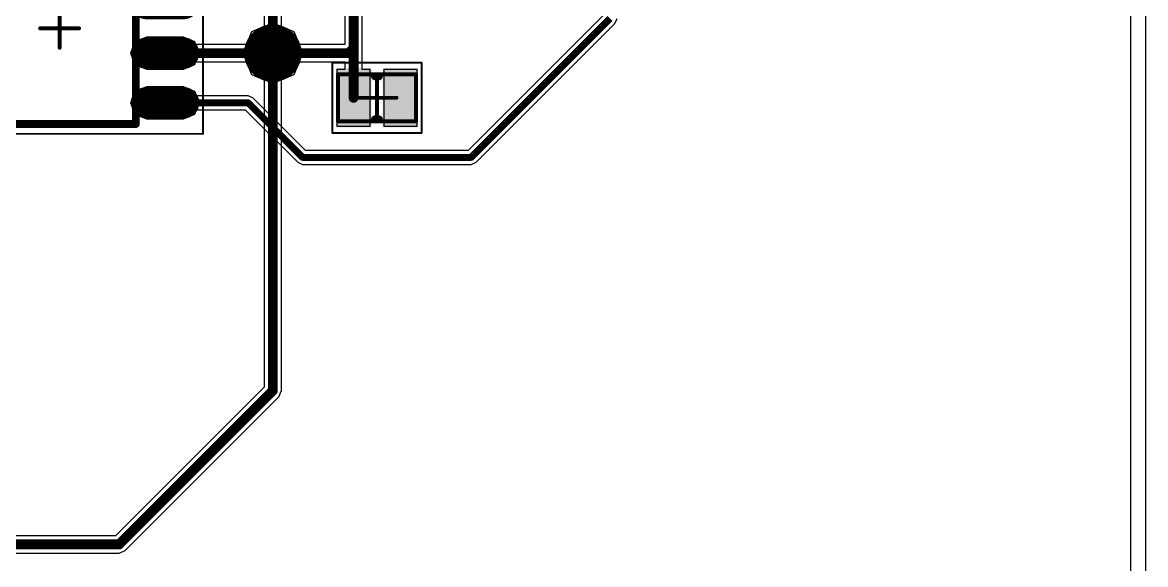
# Model space of a CAD drawing. Header units: millimetres. Extents: x 67 to 176, y 11 to 117.
# Drawn here: x 147.38 to 176.15, y 30.35 to 44.22 of the extents above; entities that cross this region are included whole.
import ezdxf

# ---------------------------------------------------------------- set-up
doc = ezdxf.new("R2010")
doc.units = ezdxf.units.MM
for name, color, linetype in [('BottomLayer', 5, 'Continuous'), ('BottomSolder', 6, 'Continuous'), ('Mechanical13', 56, 'Continuous'), ('Mechanical15', 56, 'Continuous'), ('MultiLayer', 9, 'Continuous'), ('TopLayer', 1, 'Continuous'), ('TopOverlay', 2, 'Continuous'), ('TopPaste', 8, 'Continuous'), ('TopSolder', 216, 'Continuous'), ('ViaHoleLayer', 16, 'Continuous')]:
    doc.layers.add(name, color=color, linetype=linetype)

# ---------------------------------------------------------------- blocks, each defined once
blk = doc.blocks.new('C___2P__SM127P600_8N_84')
at = {"layer": 'Mechanical13', "const_width": 0.1}
for points in [[(-1, -0.6), (-1, 0.6)], [(-1, 0.6), (1, 0.6)], [(1, -0.6), (1, 0.6)], [(-1, -0.6), (1, -0.6)]]:
    blk.add_lwpolyline(points, dxfattribs=at)
at = {"layer": 'Mechanical13', "const_width": 0.05}
for points in [[(-1.025, 0.6, 1), (-0.975, 0.6, 1)], [(-1.025, 0.6, 1), (-0.975, 0.6, 1)], [(0.975, 0.6, 1), (1.025, 0.6, 1)], [(0.975, 0.6, 1), (1.025, 0.6, 1)], [(-1.025, -0.6, 1), (-0.975, -0.6, 1)], [(-1.025, -0.6, 1), (-0.975, -0.6, 1)], [(0.975, -0.6, 1), (1.025, -0.6, 1)], [(0.975, -0.6, 1), (1.025, -0.6, 1)]]:
    blk.add_lwpolyline(points, format="xyb", close=True, dxfattribs=at)
at = {"layer": 'Mechanical15'}
for points, const_width in [([(-1.143, -0.9), (-1.143, 0.9)], 0.05), ([(-1.143, 0.9), (1.143, 0.9)], 0.05), ([(1.143, -0.9), (1.143, 0.9)], 0.05), ([(0, -0.5), (0, 0.5)], 0.1), ([(-0.5, 0), (0.5, 0)], 0.1), ([(-1.143, -0.9), (1.143, -0.9)], 0.05)]:
    blk.add_lwpolyline(points, dxfattribs=dict(at, const_width=const_width))
for points, const_width in [([(-1.155, 0.9, 1), (-1.131, 0.9, 1)], 0.025), ([(-1.155, 0.9, 1), (-1.131, 0.9, 1)], 0.025), ([(1.131, 0.9, 1), (1.155, 0.9, 1)], 0.025), ([(1.131, 0.9, 1), (1.155, 0.9, 1)], 0.025), ([(-0.025, 0.5, 1), (0.025, 0.5, 1)], 0.05), ([(-0.525, 0, 1), (-0.475, 0, 1)], 0.05), ([(0.475, 0, 1), (0.525, 0, 1)], 0.05), ([(-0.025, -0.5, 1), (0.025, -0.5, 1)], 0.05), ([(-1.155, -0.9, 1), (-1.131, -0.9, 1)], 0.025), ([(-1.155, -0.9, 1), (-1.131, -0.9, 1)], 0.025), ([(1.131, -0.9, 1), (1.155, -0.9, 1)], 0.025), ([(1.131, -0.9, 1), (1.155, -0.9, 1)], 0.025)]:
    blk.add_lwpolyline(points, format="xyb", close=True, dxfattribs=dict(at, const_width=const_width))
at = {"layer": 'TopLayer'}
for points in [[(-0.25, -0.65), (-0.25, 0.65), (-0.95, -0.65), (-0.95, 0.65)], [(0.95, -0.65), (0.95, 0.65), (0.25, -0.65), (0.25, 0.65)]]:
    blk.add_solid(points, dxfattribs=at)
at = {"layer": 'TopOverlay', "const_width": 0.2}
for points in [[(-0.05, 0.55), (0.05, 0.55)], [(-0.05, -0.55), (0.05, -0.55)]]:
    blk.add_lwpolyline(points, dxfattribs=at)
at = {"layer": 'TopOverlay', "const_width": 0.1}
for points in [[(-0.1, 0.55, 1), (0, 0.55, 1)], [(0, 0.55, 1), (0.1, 0.55, 1)], [(-0.1, -0.55, 1), (0, -0.55, 1)], [(0, -0.55, 1), (0.1, -0.55, 1)]]:
    blk.add_lwpolyline(points, format="xyb", close=True, dxfattribs=at)
at = {"layer": 'TopPaste'}
for points in [[(-0.25, -0.65), (-0.25, 0.65), (-0.95, -0.65), (-0.95, 0.65)], [(0.95, -0.65), (0.95, 0.65), (0.25, -0.65), (0.25, 0.65)]]:
    blk.add_solid(points, dxfattribs=at)
at = {"layer": 'TopSolder'}
for points in [[(-0.148, -0.752), (-0.148, 0.752), (-1.052, -0.752), (-1.052, 0.752)], [(1.052, -0.752), (1.052, 0.752), (0.148, -0.752), (0.148, 0.752)]]:
    blk.add_solid(points, dxfattribs=at)
blk = doc.blocks.new('TC4428_86')
at = {"layer": 'Mechanical13', "const_width": 0.1}
for points in [[(-1.95, -2.45), (-1.95, 2.45)], [(-1.95, 2.45), (1.95, 2.45)], [(1.95, -2.45), (1.95, 2.45)], [(-1.95, -2.45), (1.95, -2.45)]]:
    blk.add_lwpolyline(points, dxfattribs=at)
at = {"layer": 'Mechanical13'}
for points, const_width in [([(-1.975, 2.45, 1), (-1.925, 2.45, 1)], 0.05), ([(-1.975, 2.45, 1), (-1.925, 2.45, 1)], 0.05), ([(1.925, 2.45, 1), (1.975, 2.45, 1)], 0.05), ([(1.925, 2.45, 1), (1.975, 2.45, 1)], 0.05), ([(-0.55, 1.55, 1), (-1.55, 1.55, 1)], 0.1), ([(-1.575, 1.55, 1), (-1.525, 1.55, 1)], 0.05), ([(-0.575, 1.55, 1), (-0.525, 1.55, 1)], 0.05), ([(-1.975, -2.45, 1), (-1.925, -2.45, 1)], 0.05), ([(-1.975, -2.45, 1), (-1.925, -2.45, 1)], 0.05), ([(1.925, -2.45, 1), (1.975, -2.45, 1)], 0.05), ([(1.925, -2.45, 1), (1.975, -2.45, 1)], 0.05)]:
    blk.add_lwpolyline(points, format="xyb", close=True, dxfattribs=dict(at, const_width=const_width))
at = {"layer": 'Mechanical15'}
for points, const_width in [([(-3.675, -2.7), (-3.675, 2.7)], 0.05), ([(-3.675, 2.7), (3.675, 2.7)], 0.05), ([(3.675, -2.7), (3.675, 2.7)], 0.05), ([(0, -0.5), (0, 0.5)], 0.1), ([(-0.5, 0), (0.5, 0)], 0.1), ([(-3.675, -2.7), (3.675, -2.7)], 0.05)]:
    blk.add_lwpolyline(points, dxfattribs=dict(at, const_width=const_width))
for points, const_width in [([(-3.687, 2.7, 1), (-3.662, 2.7, 1)], 0.025), ([(-3.687, 2.7, 1), (-3.662, 2.7, 1)], 0.025), ([(3.663, 2.7, 1), (3.688, 2.7, 1)], 0.025), ([(3.663, 2.7, 1), (3.688, 2.7, 1)], 0.025), ([(-0.025, 0.5, 1), (0.025, 0.5, 1)], 0.05), ([(-0.525, 0, 1), (-0.475, 0, 1)], 0.05), ([(0.475, 0, 1), (0.525, 0, 1)], 0.05), ([(-0.025, -0.5, 1), (0.025, -0.5, 1)], 0.05), ([(-3.687, -2.7, 1), (-3.662, -2.7, 1)], 0.025), ([(-3.687, -2.7, 1), (-3.662, -2.7, 1)], 0.025), ([(3.663, -2.7, 1), (3.688, -2.7, 1)], 0.025), ([(3.663, -2.7, 1), (3.688, -2.7, 1)], 0.025)]:
    blk.add_lwpolyline(points, format="xyb", close=True, dxfattribs=dict(at, const_width=const_width))
at = {"layer": 'TopLayer', "const_width": 0.6}
for points in [[(-3.175, 1.905), (-2.225, 1.905)], [(2.225, 1.905), (3.175, 1.905)], [(-3.175, 0.635), (-2.225, 0.635)], [(2.225, 0.635), (3.175, 0.635)], [(-3.175, -0.635), (-2.225, -0.635)], [(2.225, -0.635), (3.175, -0.635)], [(-3.175, -1.905), (-2.225, -1.905)], [(2.225, -1.905), (3.175, -1.905)]]:
    blk.add_lwpolyline(points, dxfattribs=at)
at = {"layer": 'TopLayer', "const_width": 0.3}
for points in [[(-3.325, 1.905, 1), (-3.025, 1.905, 1)], [(-2.375, 1.905, 1), (-2.075, 1.905, 1)], [(2.075, 1.905, 1), (2.375, 1.905, 1)], [(3.025, 1.905, 1), (3.325, 1.905, 1)], [(-3.325, 0.635, 1), (-3.025, 0.635, 1)], [(-2.375, 0.635, 1), (-2.075, 0.635, 1)], [(2.075, 0.635, 1), (2.375, 0.635, 1)], [(3.025, 0.635, 1), (3.325, 0.635, 1)], [(-3.325, -0.635, 1), (-3.025, -0.635, 1)], [(-2.375, -0.635, 1), (-2.075, -0.635, 1)], [(2.075, -0.635, 1), (2.375, -0.635, 1)], [(3.025, -0.635, 1), (3.325, -0.635, 1)], [(-3.325, -1.905, 1), (-3.025, -1.905, 1)], [(-2.375, -1.905, 1), (-2.075, -1.905, 1)], [(2.075, -1.905, 1), (2.375, -1.905, 1)], [(3.025, -1.905, 1), (3.325, -1.905, 1)]]:
    blk.add_lwpolyline(points, format="xyb", close=True, dxfattribs=at)
at = {"layer": 'TopOverlay'}
for points, const_width in [([(-2.575, 2.755, 1), (-2.825, 2.755, 1)], 0.25), ([(-2.887, 2.755, 1), (-2.763, 2.755, 1)], 0.125), ([(-2.637, 2.755, 1), (-2.512, 2.755, 1)], 0.125), ([(-2, 2.45, 1), (-1.9, 2.45, 1)], 0.1), ([(-2, 2.45, 1), (-1.9, 2.45, 1)], 0.1), ([(1.9, 2.45, 1), (2, 2.45, 1)], 0.1), ([(1.9, 2.45, 1), (2, 2.45, 1)], 0.1), ([(-0.65, 1.45, 1), (-1.25, 1.45, 1)], 0.6), ([(-1.4, 1.45, 1), (-1.1, 1.45, 1)], 0.3), ([(-0.8, 1.45, 1), (-0.5, 1.45, 1)], 0.3), ([(-2, -2.45, 1), (-1.9, -2.45, 1)], 0.1), ([(-2, -2.45, 1), (-1.9, -2.45, 1)], 0.1), ([(1.9, -2.45, 1), (2, -2.45, 1)], 0.1), ([(1.9, -2.45, 1), (2, -2.45, 1)], 0.1)]:
    blk.add_lwpolyline(points, format="xyb", close=True, dxfattribs=dict(at, const_width=const_width))
at = {"layer": 'TopOverlay', "const_width": 0.2}
for points in [[(-1.95, -2.45), (-1.95, 2.45)], [(-1.95, 2.45), (1.95, 2.45)], [(1.95, -2.45), (1.95, 2.45)], [(-1.95, -2.45), (1.95, -2.45)]]:
    blk.add_lwpolyline(points, dxfattribs=at)
at = {"layer": 'TopPaste', "const_width": 0.6}
for points in [[(-3.175, 1.905), (-2.225, 1.905)], [(2.225, 1.905), (3.175, 1.905)], [(-3.175, 0.635), (-2.225, 0.635)], [(2.225, 0.635), (3.175, 0.635)], [(-3.175, -0.635), (-2.225, -0.635)], [(2.225, -0.635), (3.175, -0.635)], [(-3.175, -1.905), (-2.225, -1.905)], [(2.225, -1.905), (3.175, -1.905)]]:
    blk.add_lwpolyline(points, dxfattribs=at)
at = {"layer": 'TopPaste', "const_width": 0.3}
for points in [[(-3.325, 1.905, 1), (-3.025, 1.905, 1)], [(-2.375, 1.905, 1), (-2.075, 1.905, 1)], [(2.075, 1.905, 1), (2.375, 1.905, 1)], [(3.025, 1.905, 1), (3.325, 1.905, 1)], [(-3.325, 0.635, 1), (-3.025, 0.635, 1)], [(-2.375, 0.635, 1), (-2.075, 0.635, 1)], [(2.075, 0.635, 1), (2.375, 0.635, 1)], [(3.025, 0.635, 1), (3.325, 0.635, 1)], [(-3.325, -0.635, 1), (-3.025, -0.635, 1)], [(-2.375, -0.635, 1), (-2.075, -0.635, 1)], [(2.075, -0.635, 1), (2.375, -0.635, 1)], [(3.025, -0.635, 1), (3.325, -0.635, 1)], [(-3.325, -1.905, 1), (-3.025, -1.905, 1)], [(-2.375, -1.905, 1), (-2.075, -1.905, 1)], [(2.075, -1.905, 1), (2.375, -1.905, 1)], [(3.025, -1.905, 1), (3.325, -1.905, 1)]]:
    blk.add_lwpolyline(points, format="xyb", close=True, dxfattribs=at)
at = {"layer": 'TopSolder', "const_width": 0.803}
for points in [[(-3.175, 1.905), (-2.225, 1.905)], [(2.225, 1.905), (3.175, 1.905)], [(-3.175, 0.635), (-2.225, 0.635)], [(2.225, 0.635), (3.175, 0.635)], [(-3.175, -0.635), (-2.225, -0.635)], [(2.225, -0.635), (3.175, -0.635)], [(-3.175, -1.905), (-2.225, -1.905)], [(2.225, -1.905), (3.175, -1.905)]]:
    blk.add_lwpolyline(points, dxfattribs=at)
at = {"layer": 'TopSolder', "const_width": 0.402}
for points in [[(-3.376, 1.905, 1), (-2.974, 1.905, 1)], [(-2.426, 1.905, 1), (-2.024, 1.905, 1)], [(2.024, 1.905, 1), (2.426, 1.905, 1)], [(2.974, 1.905, 1), (3.376, 1.905, 1)], [(-3.376, 0.635, 1), (-2.974, 0.635, 1)], [(-2.426, 0.635, 1), (-2.024, 0.635, 1)], [(2.024, 0.635, 1), (2.426, 0.635, 1)], [(2.974, 0.635, 1), (3.376, 0.635, 1)], [(-3.376, -0.635, 1), (-2.974, -0.635, 1)], [(-2.426, -0.635, 1), (-2.024, -0.635, 1)], [(2.024, -0.635, 1), (2.426, -0.635, 1)], [(2.974, -0.635, 1), (3.376, -0.635, 1)], [(-3.376, -1.905, 1), (-2.974, -1.905, 1)], [(-2.426, -1.905, 1), (-2.024, -1.905, 1)], [(2.024, -1.905, 1), (2.426, -1.905, 1)], [(2.974, -1.905, 1), (3.376, -1.905, 1)]]:
    blk.add_lwpolyline(points, format="xyb", close=True, dxfattribs=at)

msp = doc.modelspace()

# ---------------------------------------------------------------- linework, layer by layer
at = {"layer": 'BottomLayer'}
for p, q in [((176.149, 115.697), (176.149, 11.303)), ((153.577, 49.232), (153.577, 44.113)), ((154.017, 44.113), (154.017, 49.232)), ((153.577, 44.113), (153.253, 43.978)), ((154.341, 43.978), (154.017, 44.113)), ((153.253, 43.978), (153.027, 43.434)), ((154.567, 43.434), (154.341, 43.978)), ((153.027, 43.434), (153.253, 42.89)), ((154.341, 42.89), (154.567, 43.434)), ((153.253, 42.89), (153.577, 42.755)), ((154.017, 42.755), (154.341, 42.89)), ((153.577, 42.755), (153.577, 34.889)), ((154.017, 34.798), (154.017, 42.755)), ((153.577, 34.889), (149.769, 31.081)), ((150.016, 30.705), (153.953, 34.642)), ((153.953, 34.642), (154.017, 34.798)), ((149.769, 31.081), (135.426, 31.081)), ((135.426, 30.641), (149.86, 30.641)), ((149.86, 30.641), (150.016, 30.705))]:
    msp.add_line(p, q, dxfattribs=at)
at = {"layer": 'BottomLayer', "const_width": 0.254}
for points in [[(153.797, 43.434), (153.797, 49.911)], [(153.797, 34.798), (153.797, 43.434)], [(149.86, 30.861), (153.797, 34.798)], [(134.747, 30.861), (149.86, 30.861)]]:
    msp.add_lwpolyline(points, dxfattribs=at)
at = {"layer": 'BottomLayer'}
for points, const_width in [([(153.48, 43.434, 1), (154.114, 43.434, 1)], 0.635), ([(153.733, 43.434, 1), (153.861, 43.434, 1)], 0.127), ([(153.733, 43.434, 1), (153.861, 43.434, 1)], 0.127), ([(153.733, 34.798, 1), (153.861, 34.798, 1)], 0.127), ([(153.733, 34.798, 1), (153.861, 34.798, 1)], 0.127), ([(149.797, 30.861, 1), (149.923, 30.861, 1)], 0.127), ([(149.797, 30.861, 1), (149.923, 30.861, 1)], 0.127)]:
    msp.add_lwpolyline(points, format="xyb", close=True, dxfattribs=dict(at, const_width=const_width))
at = {"layer": 'BottomSolder', "const_width": 0.737}
msp.add_lwpolyline([(153.429, 43.434, 1), (154.165, 43.434, 1)], format="xyb", close=True, dxfattribs=at)
at = {"layer": 'MultiLayer', "const_width": 0.635}
msp.add_lwpolyline([(153.48, 43.434, 1), (154.114, 43.434, 1)], format="xyb", close=True, dxfattribs=at)
at = {"layer": 'TopLayer'}
for p, q in [((175.768, 116.713), (175.768, 11.303)), ((155.644, 44.556), (155.644, 43.654)), ((156.084, 43.561), (156.084, 44.556)), ((162.254, 44.397), (158.803, 40.946)), ((162.559, 44.197), (162.612, 44.323)), ((153.797, 44.204), (153.253, 43.978)), ((154.341, 43.978), (153.797, 44.204)), ((159.003, 40.641), (162.559, 44.197)), ((150.561, 43.841), (150.273, 43.722)), ((151.511, 43.841), (150.561, 43.841)), ((151.799, 43.722), (151.511, 43.841)), ((153.253, 43.978), (153.118, 43.654)), ((154.476, 43.654), (154.341, 43.978)), ((150.273, 43.722), (150.154, 43.434)), ((151.827, 43.654), (151.799, 43.722)), ((153.118, 43.654), (151.827, 43.654)), ((155.644, 43.654), (154.476, 43.654)), ((156.084, 43.017), (156.084, 43.561)), ((150.154, 43.434), (150.273, 43.146)), ((151.799, 43.146), (151.827, 43.214)), ((151.827, 43.214), (153.118, 43.214)), ((153.118, 43.214), (153.253, 42.89)), ((154.341, 42.89), (154.476, 43.214)), ((154.476, 43.214), (155.644, 43.214)), ((155.644, 43.214), (155.644, 43.017)), ((150.273, 43.146), (150.561, 43.027)), ((150.561, 43.027), (151.511, 43.027)), ((151.511, 43.027), (151.799, 43.146)), ((153.253, 42.89), (153.797, 42.664)), ((153.797, 42.664), (154.341, 42.89)), ((155.644, 43.017), (155.438, 43.017)), ((155.438, 43.017), (155.438, 41.565)), ((156.29, 43.017), (156.084, 43.017)), ((156.29, 41.565), (156.29, 43.017)), ((157.49, 43.017), (156.638, 43.017)), ((156.638, 43.017), (156.638, 41.565)), ((157.49, 41.565), (157.49, 43.017)), ((150.273, 42.452), (150.154, 42.164)), ((150.561, 42.571), (150.273, 42.452)), ((151.511, 42.571), (150.561, 42.571)), ((151.799, 42.452), (151.511, 42.571)), ((151.844, 42.343), (151.799, 42.452)), ((153.162, 42.343), (151.844, 42.343)), ((153.288, 42.29), (153.162, 42.343)), ((154.633, 40.946), (153.288, 42.29)), ((150.154, 42.164), (150.273, 41.876)), ((150.273, 41.876), (150.561, 41.757)), ((150.561, 41.757), (151.511, 41.757)), ((151.511, 41.757), (151.799, 41.876)), ((151.799, 41.876), (151.844, 41.985)), ((151.844, 41.985), (153.088, 41.985)), ((153.088, 41.985), (154.433, 40.641)), ((155.438, 41.565), (156.29, 41.565)), ((156.638, 41.565), (157.49, 41.565)), ((158.803, 40.946), (154.633, 40.946)), ((154.433, 40.641), (154.559, 40.588)), ((154.559, 40.588), (158.877, 40.588)), ((158.877, 40.588), (159.003, 40.641))]:
    msp.add_line(p, q, dxfattribs=at)
for points, const_width in [([(155.864, 43.561), (155.864, 45.282)], 0.254), ([(158.877, 40.767), (162.433, 44.323)], 0.178), ([(151.036, 43.434), (153.797, 43.434)], 0.254), ([(153.797, 43.434), (155.737, 43.434)], 0.254), ([(155.737, 43.434), (155.864, 43.561)], 0.254), ([(155.864, 42.291), (155.864, 43.561)], 0.254), ([(151.036, 42.164), (153.162, 42.164)], 0.178), ([(153.162, 42.164), (154.559, 40.767)], 0.178), ([(154.559, 40.767), (158.877, 40.767)], 0.178)]:
    msp.add_lwpolyline(points, dxfattribs=dict(at, const_width=const_width))
for points, const_width in [([(153.48, 43.434, 1), (154.114, 43.434, 1)], 0.635), ([(150.972, 43.434, 1), (151.099, 43.434, 1)], 0.127), ([(153.733, 43.434, 1), (153.861, 43.434, 1)], 0.127), ([(153.733, 43.434, 1), (153.861, 43.434, 1)], 0.127), ([(155.674, 43.434, 1), (155.801, 43.434, 1)], 0.127), ([(155.674, 43.434, 1), (155.801, 43.434, 1)], 0.127), ([(155.801, 43.561, 1), (155.928, 43.561, 1)], 0.127), ([(155.801, 43.561, 1), (155.928, 43.561, 1)], 0.127), ([(155.801, 43.561, 1), (155.928, 43.561, 1)], 0.127), ([(155.801, 42.291, 1), (155.928, 42.291, 1)], 0.127), ([(150.992, 42.164, 1), (151.08, 42.164, 1)], 0.0889), ([(153.118, 42.164, 1), (153.206, 42.164, 1)], 0.0889), ([(153.118, 42.164, 1), (153.206, 42.164, 1)], 0.0889), ([(154.515, 40.767, 1), (154.603, 40.767, 1)], 0.0889), ([(154.515, 40.767, 1), (154.603, 40.767, 1)], 0.0889), ([(158.833, 40.767, 1), (158.921, 40.767, 1)], 0.0889), ([(158.833, 40.767, 1), (158.921, 40.767, 1)], 0.0889)]:
    msp.add_lwpolyline(points, format="xyb", close=True, dxfattribs=dict(at, const_width=const_width))
at = {"layer": 'TopSolder', "const_width": 0.737}
msp.add_lwpolyline([(153.429, 43.434, 1), (154.165, 43.434, 1)], format="xyb", close=True, dxfattribs=at)
at = {"layer": 'ViaHoleLayer', "const_width": 0.356}
msp.add_lwpolyline([(153.619, 43.434, 1), (153.975, 43.434, 1)], format="xyb", close=True, dxfattribs=at)

# ---------------------------------------------------------------- block references
for name, p in [('TC4428_86', (148.336, 44.069)), ('C___2P__SM127P600_8N_84', (156.464, 42.291))]:
    msp.add_blockref(name, p)

doc.saveas('drawing.dxf')
